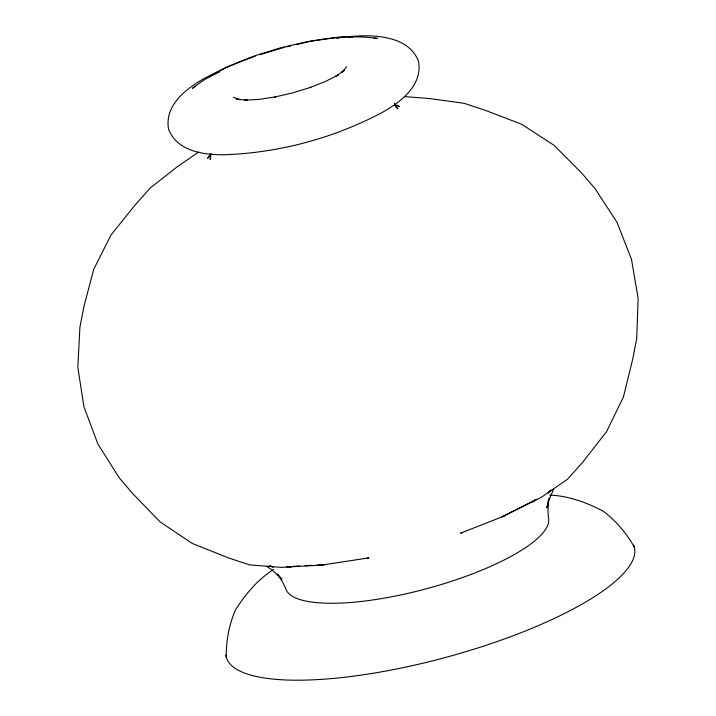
<?xml version="1.0" encoding="UTF-8"?>
<svg xmlns="http://www.w3.org/2000/svg" width="716" height="716" viewBox="0 0 716 716"><rect width="100%" height="100%" fill="white"/><g stroke="black" fill="none" stroke-linecap="round" stroke-linejoin="round"><path stroke-width="1.07" d="M548.904 497.906L547.919 510.66L548.429 517.516A136.076 37.053 -15.1 0 1 426.503 588.74A136.076 37.053 -15.1 0 1 285.639 588.31L282.632 582.135L277.181 573.937M210.835 156.249L210.218 159.453L210.54 153.645M548.402 500.207L546.917 507.859L548.483 501.37L553.629 489.118M210.88 153.689L207.64 158.299L211.059 154.459M346.571 66.874L341.738 72.307L344.673 70.204L335.697 76.397L338.274 74.965L325.306 81.534L309.795 87.647L310.816 87.298L292.79 92.847L274.425 97.099L275.49 96.884L259.031 99.39L244.55 100.213L247.503 100.151L236.665 99.3L240.263 99.64L233.389 97.367M550.353 490.478L548.179 492.93L550.971 490.084M195.387 86.26L192.443 88.354C211.148 73.48 233.148 63.751 255.442 55.606L280.869 47.73L306.806 41.761C330.148 37.617 354.017 34.977 377.627 38.467L374.029 38.127M198.609 152.043L177.64 166.497L150.315 187.923L135.351 204.722L111.061 234.911L93.671 269.413L83.862 306.887L79.888 327.427L77.838 367.397L83.942 406.813L97.949 444.153L119.33 477.984L132.961 493.861L159.91 521.74L191.986 543.31L227.974 557.737L249.517 564.87L281.442 567.376L321.582 565.085L368.973 557.871L367.192 558.149M273.44 569.551C257.706 579.557 245.266 594.37 235.403 610.023C229.066 624.701 226.095 641.008 226.229 656.966M536.105 499.347L532.471 501.853L536.642 499.32L515.86 509.846M207.846 77.74L219.794 71.689M513.882 510.848L502.014 516.862L541.162 497.405L567.6 479.174L582.761 462.151L606.586 431.614L623.457 396.861L632.702 359.226L636.694 338.596L638.162 298.608L631.485 259.299L616.932 222.166L595.05 188.639L581.473 172.825L554.121 145.357L521.722 124.28L485.502 110.389L464.245 103.346L429.788 98.566L404.477 96.579M505.228 515.61L460.594 533.187L462.259 532.543M255.576 55.991L226.283 67.259L204.445 78.321C186.223 88.632 164.429 105.216 168.52 128.961C176.852 151.515 203.917 155.005 224.833 154.754C279.67 152.741 334.22 138.018 382.666 112.233C400.888 101.923 422.673 85.338 418.591 61.585C410.259 39.04 383.194 35.549 362.278 35.8L337.889 37.196L310.162 41.403L296.129 44.652M259.81 54.684L284.243 47.399M286.409 46.898L290.723 45.905M321.582 565.085L325.01 564.548L317.269 564.996M336.788 38.279L339.017 38.154M349.032 37.581L352.37 37.393M292.951 566.383L299.583 565.998M305.114 565.685L311.746 565.309M286.319 566.759L291.224 566.848L289.022 566.678M549.816 495.096C568.423 495.83 586.547 502.48 602.917 511.009C615.814 520.451 626.366 533.214 634.322 547.024M269.413 565.935L273.27 566.991L270.165 565.962M395.357 105.18L399.6 106.577L394.48 104.232M266.746 566.401L272.268 570.124L281.988 579.235L277.647 574.187M395.062 105.601L397.881 108.895L395.438 105.825L394.301 103.131M633.696 545.127A211.318 57.54 -15.1 0 1 444.976 657.619A211.318 57.54 -15.1 0 1 225.844 655.006"/></g></svg>
